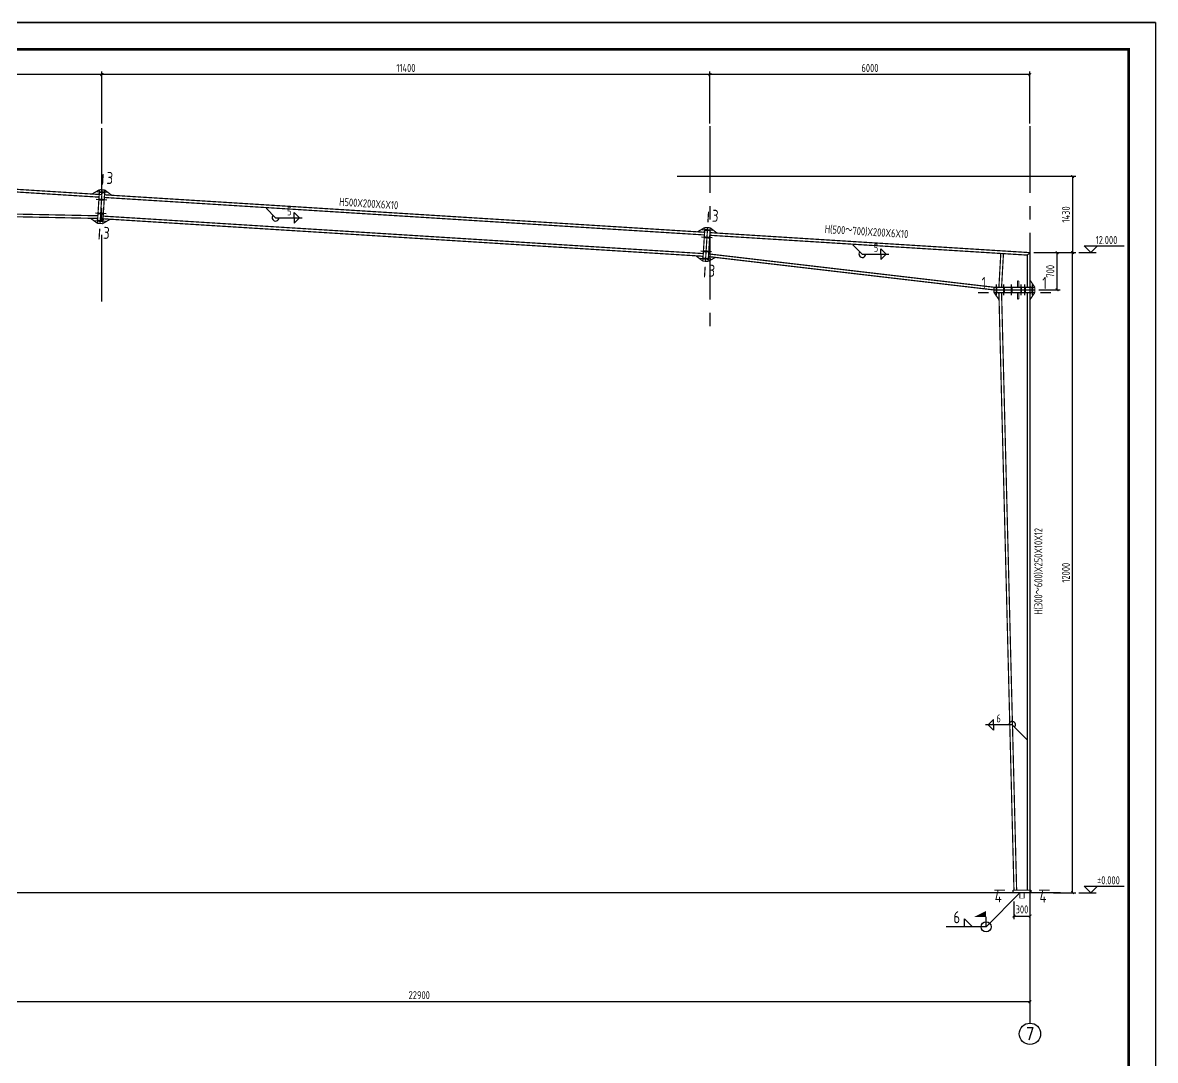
# Model space of a CAD drawing. Header units: millimetres. Extents: x 865490 to 879904, y 39442 to 44891.
# Drawn here: x 877000.4 to 877425.1, y 39655 to 40044 of the extents above; entities that cross this region are included whole.
import ezdxf
from ezdxf.enums import TextEntityAlignment as Align

# ---------------------------------------------------------------- set-up
doc = ezdxf.new("R2010")
doc.units = ezdxf.units.MM
doc.header["$LTSCALE"] = 1000
doc.header["$MEASUREMENT"] = 0
doc.linetypes.add('CENTER', pattern=[2, 1.25, -0.25, 0.25, -0.25])
doc.linetypes.add('DOTE', pattern=[2.42, 2, -0.2, 0.02, -0.2])
for name, color, linetype in [('10', 7, 'Continuous'), ('114', 2, 'Continuous'), ('116', 1, 'Continuous'), ('14', 2, 'Continuous'), ('1530', 253, 'Continuous'), ('1534', 7, 'Continuous'), ('AXIS', 3, 'Continuous'), ('AXIS_TEXT', 7, 'Continuous'), ('DIM', 7, 'Continuous'), ('DOTE', 1, 'DOTE'), ('M_Prof', 2, 'Continuous'), ('柱子', 8, 'Continuous'), ('标准截面(白色)', 7, 'Continuous'), ('焊缝标注', 3, 'Continuous')]:
    doc.layers.add(name, color=color, linetype=linetype)
doc.styles.add('_TCH_AXIS', font='COMPLEX', dxfattribs={"bigfont": 'GBCBIG'})
doc.styles.add('COMPLEX', font='COMPLEX')
doc.styles.add('GBHZ', font='gbenor.shx', dxfattribs={"width": 0.9, "bigfont": 'gbcbig.shx'})
doc.dimstyles.new('Y50', dxfattribs={"dimscale": 0, "dimtxt": 3, "dimasz": 0.01, "dimexe": 1.2, "dimexo": 1, "dimgap": 1, "dimtad": 1, "dimdec": 0, "dimlfac": 50, "dimzin": 0, "dimdsep": 46, "dimtxsty": 'GBHZ', "dimblk1": 'DX', "dimblk2": 'DX', "dimsah": 1, "dimcen": 0.09, "dimdle": 1, "dimadec": 0, "dimazin": 0, "dimtfac": 1, "dimtdec": 0, "dimtix": 1, "dimtmove": 2, "dimatfit": 3, "dimldrblk": 'DX', "dimfxl": 0, "dimtolj": 1, "dimtzin": 0, "dimarcsym": 0})

# ---------------------------------------------------------------- blocks, each defined once
blk = doc.blocks.new('DX')
at = {"color": 0, "linetype": 'ByBlock', "const_width": 40}
blk.add_lwpolyline([(-54, -51), (46, 49)], dxfattribs=at)
blk = doc.blocks.new('*D665')
at = {"color": 0, "lineweight": -2, "transparency": 16777216}
for p, q in [((877372.11, 39714.49), (877372.11, 39707.83)), ((877378.11, 39714.49), (877378.11, 39707.83)), ((877372.1, 39709.03), (877372.09, 39709.03)), ((877372.11, 39709.03), (877378.11, 39709.03)), ((877378.12, 39709.03), (877378.13, 39709.03))]:
    blk.add_line(p, q, dxfattribs=at)
at = {"layer": 'Defpoints', "color": 0, "transparency": 16777216}
for p in [(877372.11, 39715.49), (877378.11, 39715.49), (877378.11, 39709.03)]:
    blk.add_point(p, dxfattribs=at)
at = {"color": 0, "lineweight": -2, "transparency": 16777216, "xscale": 0.01, "yscale": 0.01, "zscale": 0.01}
blk.add_blockref('DX', (877372.11, 39709.03), dxfattribs=at)
at = {"color": 0, "lineweight": -2, "transparency": 16777216, "xscale": 0.01, "yscale": 0.01, "zscale": 0.01, "rotation": 180}
blk.add_blockref('DX', (877378.11, 39709.03), dxfattribs=at)
at = {"color": 0, "transparency": 16777216, "insert": (877375.11, 39711.53), "char_height": 3, "attachment_point": 5, "style": 'GBHZ'}
blk.add_mtext('\\A1;300', dxfattribs=at)
blk = doc.blocks.new('*D655')
at = {"layer": 'Defpoints', "color": 0, "transparency": 16777216}
for p in [(877382.21, 39957.75), (877394.08, 39957.75), (877385.92, 39717.75)]:
    blk.add_point(p, dxfattribs=at)
at = {"layer": 'dim', "color": 0, "lineweight": -2, "transparency": 16777216}
for p, q in [((877383.21, 39957.75), (877395.28, 39957.75)), ((877394.08, 39717.76), (877394.08, 39957.74)), ((877386.92, 39717.75), (877395.28, 39717.75))]:
    blk.add_line(p, q, dxfattribs=at)
at = {"layer": 'dim', "color": 0, "lineweight": -2, "transparency": 16777216, "xscale": 0.01, "yscale": 0.01, "zscale": 0.01}
for p, rotation in [((877394.08, 39957.75), 90), ((877394.08, 39717.75), 270)]:
    blk.add_blockref('DX', p, dxfattribs=dict(at, rotation=rotation))
at = {"layer": 'dim', "color": 0, "transparency": 16777216, "insert": (877391.58, 39837.75), "char_height": 3, "attachment_point": 5, "rotation": 90, "style": 'GBHZ'}
blk.add_mtext('\\A1;12000', dxfattribs=at)
blk = doc.blocks.new('*D656')
at = {"layer": 'Defpoints', "color": 0, "transparency": 16777216}
for p in [(877244.82, 39986.35), (877382.21, 39957.75), (877394.08, 39957.75)]:
    blk.add_point(p, dxfattribs=at)
at = {"layer": 'dim', "color": 0, "lineweight": -2, "transparency": 16777216}
for p, q in [((877245.82, 39986.35), (877395.28, 39986.35)), ((877394.08, 39986.34), (877394.08, 39957.76)), ((877383.21, 39957.75), (877395.28, 39957.75))]:
    blk.add_line(p, q, dxfattribs=at)
at = {"layer": 'dim', "color": 0, "lineweight": -2, "transparency": 16777216, "xscale": 0.01, "yscale": 0.01, "zscale": 0.01}
for p, rotation in [((877394.08, 39986.35), 90), ((877394.08, 39957.75), 270)]:
    blk.add_blockref('DX', p, dxfattribs=dict(at, rotation=rotation))
at = {"layer": 'dim', "color": 0, "transparency": 16777216, "insert": (877391.58, 39972.05), "char_height": 3, "attachment_point": 5, "rotation": 90, "style": 'GBHZ'}
blk.add_mtext('\\A1;1430', dxfattribs=at)
blk = doc.blocks.new('*D660')
at = {"layer": 'Defpoints', "color": 0, "transparency": 16777216}
for p in [(877258.11, 40024.47), (877258.11, 40005.16), (877378.11, 40005.16)]:
    blk.add_point(p, dxfattribs=at)
at = {"layer": 'dim', "color": 0, "lineweight": -2, "transparency": 16777216}
for p, q in [((877258.11, 40006.16), (877258.11, 40025.67)), ((877378.11, 40006.16), (877378.11, 40025.67)), ((877378.1, 40024.47), (877258.12, 40024.47))]:
    blk.add_line(p, q, dxfattribs=at)
at = {"layer": 'dim', "color": 0, "lineweight": -2, "transparency": 16777216, "xscale": 0.01, "yscale": 0.01, "zscale": 0.01, "rotation": 180}
blk.add_blockref('DX', (877258.11, 40024.47), dxfattribs=at)
at = {"layer": 'dim', "color": 0, "lineweight": -2, "transparency": 16777216, "xscale": 0.01, "yscale": 0.01, "zscale": 0.01}
blk.add_blockref('DX', (877378.11, 40024.47), dxfattribs=at)
at = {"layer": 'dim', "color": 0, "transparency": 16777216, "insert": (877318.11, 40026.97), "char_height": 3, "attachment_point": 5, "style": 'GBHZ'}
blk.add_mtext('\\A1;6000', dxfattribs=at)
blk = doc.blocks.new('*D661')
at = {"layer": 'Defpoints', "color": 0, "transparency": 16777216}
for p in [(877030.11, 40024.47), (877030.11, 40005.16), (877258.11, 40005.16)]:
    blk.add_point(p, dxfattribs=at)
at = {"layer": 'dim', "color": 0, "lineweight": -2, "transparency": 16777216}
for p, q in [((877030.11, 40006.16), (877030.11, 40025.67)), ((877258.11, 40006.16), (877258.11, 40025.67)), ((877258.1, 40024.47), (877030.12, 40024.47))]:
    blk.add_line(p, q, dxfattribs=at)
at = {"layer": 'dim', "color": 0, "lineweight": -2, "transparency": 16777216, "xscale": 0.01, "yscale": 0.01, "zscale": 0.01, "rotation": 180}
blk.add_blockref('DX', (877030.11, 40024.47), dxfattribs=at)
at = {"layer": 'dim', "color": 0, "lineweight": -2, "transparency": 16777216, "xscale": 0.01, "yscale": 0.01, "zscale": 0.01}
blk.add_blockref('DX', (877258.11, 40024.47), dxfattribs=at)
at = {"layer": 'dim', "color": 0, "transparency": 16777216, "insert": (877144.11, 40026.97), "char_height": 3, "attachment_point": 5, "style": 'GBHZ'}
blk.add_mtext('\\A1;11400', dxfattribs=at)
blk = doc.blocks.new('*D662')
at = {"layer": 'Defpoints', "color": 0, "transparency": 16777216}
for p in [(876920.11, 40024.47), (876920.11, 40005.16), (877030.11, 40005.16)]:
    blk.add_point(p, dxfattribs=at)
at = {"layer": 'dim', "color": 0, "lineweight": -2, "transparency": 16777216}
for p, q in [((876920.11, 40006.16), (876920.11, 40025.67)), ((877030.11, 40006.16), (877030.11, 40025.67)), ((877030.1, 40024.47), (876920.12, 40024.47))]:
    blk.add_line(p, q, dxfattribs=at)
at = {"layer": 'dim', "color": 0, "lineweight": -2, "transparency": 16777216, "xscale": 0.01, "yscale": 0.01, "zscale": 0.01, "rotation": 180}
blk.add_blockref('DX', (876920.11, 40024.47), dxfattribs=at)
at = {"layer": 'dim', "color": 0, "lineweight": -2, "transparency": 16777216, "xscale": 0.01, "yscale": 0.01, "zscale": 0.01}
blk.add_blockref('DX', (877030.11, 40024.47), dxfattribs=at)
at = {"layer": 'dim', "color": 0, "transparency": 16777216, "insert": (876975.11, 40026.97), "char_height": 3, "attachment_point": 5, "style": 'GBHZ'}
blk.add_mtext('\\A1;5500', dxfattribs=at)
blk = doc.blocks.new('*D664')
at = {"layer": 'Defpoints', "color": 0, "transparency": 16777216}
for p in [(877378.59, 39957.75), (877380.43, 39943.76), (877388.24, 39943.76)]:
    blk.add_point(p, dxfattribs=at)
at = {"layer": 'dim', "color": 0, "lineweight": -2, "transparency": 16777216}
for p, q in [((877379.59, 39957.75), (877389.44, 39957.75)), ((877388.24, 39957.74), (877388.24, 39943.77)), ((877381.43, 39943.76), (877389.44, 39943.76))]:
    blk.add_line(p, q, dxfattribs=at)
at = {"layer": 'dim', "color": 0, "lineweight": -2, "transparency": 16777216, "xscale": 0.01, "yscale": 0.01, "zscale": 0.01}
for p, rotation in [((877388.24, 39957.75), 90), ((877388.24, 39943.76), 270)]:
    blk.add_blockref('DX', p, dxfattribs=dict(at, rotation=rotation))
at = {"layer": 'dim', "color": 0, "transparency": 16777216, "insert": (877385.74, 39950.75), "char_height": 3, "attachment_point": 5, "rotation": 90, "style": 'GBHZ'}
blk.add_mtext('\\A1;700', dxfattribs=at)
blk = doc.blocks.new('*D666')
at = {"layer": 'Defpoints', "color": 0, "transparency": 16777216}
for p in [(876920.11, 39700.89), (877378.11, 39700.89), (876920.11, 39676.89)]:
    blk.add_point(p, dxfattribs=at)
at = {"layer": 'dim', "color": 0, "lineweight": -2, "transparency": 16777216}
for p, q in [((876920.11, 39699.89), (876920.11, 39675.69)), ((877378.11, 39699.89), (877378.11, 39675.69)), ((877378.1, 39676.89), (876920.12, 39676.89))]:
    blk.add_line(p, q, dxfattribs=at)
at = {"layer": 'dim', "color": 0, "lineweight": -2, "transparency": 16777216, "xscale": 0.01, "yscale": 0.01, "zscale": 0.01, "rotation": 180}
blk.add_blockref('DX', (876920.11, 39676.89), dxfattribs=at)
at = {"layer": 'dim', "color": 0, "lineweight": -2, "transparency": 16777216, "xscale": 0.01, "yscale": 0.01, "zscale": 0.01}
blk.add_blockref('DX', (877378.11, 39676.89), dxfattribs=at)
at = {"layer": 'dim', "color": 0, "transparency": 16777216, "insert": (877149.11, 39679.39), "char_height": 3, "attachment_point": 5, "style": 'GBHZ'}
blk.add_mtext('\\A1;22900', dxfattribs=at)
blk = doc.blocks.new('_AXISO')
blk.add_circle((0, 0), 0.5)
at = {"layer": 'AXIS_TEXT', "style": 'COMPLEX', "width": 1.041667}
blk.add_attdef('A', text='', height=0.56, dxfattribs=at).set_placement((-0.25, -0.28), (0.25, -0.28), align=Align.FIT)

msp = doc.modelspace()

# ---------------------------------------------------------------- linework, layer by layer
at = {"color": 0}
for p, q in [((877425.123, 40043.955), (876373.873, 40043.955)), ((876373.873, 40043.955), (877425.123, 40043.955)), ((877425.123, 40043.955), (877425.123, 39449.955))]:
    msp.add_line(p, q, dxfattribs=at)
at = {"color": 0, "const_width": 1}
msp.add_lwpolyline([(877415.123, 39459.955), (876398.873, 39459.955), (876398.873, 40033.955), (877415.123, 40033.955)], close=True, dxfattribs=at)
at = {"layer": '10', "const_width": 0.45}
for points in [[(877030.598, 39987.265), (877030.349, 39983.273)], [(877257.6, 39973.09), (877257.351, 39969.098)], [(877029.064, 39962.693), (877029.313, 39966.685)], [(877256.066, 39948.518), (877256.315, 39952.51)], [(877358.661, 39942.759), (877362.661, 39942.759)], [(877385.949, 39942.759), (877381.949, 39942.759)], [(877364.712, 39718.749), (877368.712, 39718.749)], [(877385.512, 39718.749), (877381.512, 39718.749)]]:
    msp.add_lwpolyline(points, dxfattribs=at)
at = {"layer": '114'}
for p, q in [((877032.164, 39980.254), (877028.172, 39980.503)), ((877031.99, 39977.459), (877027.998, 39977.709)), ((877031.491, 39969.475), (877027.499, 39969.724)), ((877031.666, 39972.27), (877027.674, 39972.519)), ((877259.166, 39966.079), (877255.174, 39966.328)), ((877258.992, 39963.284), (877255, 39963.533)), ((877258.668, 39958.095), (877254.676, 39958.344)), ((877258.493, 39955.3), (877254.501, 39955.549)), ((877365.561, 39941.759), (877365.561, 39945.759)), ((877368.361, 39941.759), (877368.361, 39945.759)), ((877371.244, 39941.759), (877371.244, 39945.759)), ((877374.812, 39941.759), (877374.812, 39945.759)), ((877376.212, 39941.759), (877376.212, 39945.759)), ((877379.012, 39941.759), (877379.012, 39945.759))]:
    msp.add_line(p, q, dxfattribs=at)
at = {"layer": '114', "color": 1, "const_width": 0.7}
for points in [[(877030.992, 39977.522), (877028.996, 39977.646)], [(877031.166, 39980.316), (877029.17, 39980.441)], [(877030.493, 39969.537), (877028.497, 39969.662)], [(877030.668, 39972.332), (877028.672, 39972.457)], [(877258.168, 39966.141), (877256.172, 39966.266)], [(877257.994, 39963.347), (877255.998, 39963.471)], [(877257.67, 39958.158), (877255.674, 39958.282)], [(877257.495, 39955.362), (877255.499, 39955.487)], [(877365.561, 39942.759), (877365.561, 39944.759)], [(877368.361, 39942.759), (877368.361, 39944.759)], [(877371.244, 39942.759), (877371.244, 39944.759)], [(877374.812, 39942.759), (877374.812, 39944.759)], [(877376.212, 39942.759), (877376.212, 39944.759)], [(877379.012, 39942.759), (877379.012, 39944.759)]]:
    msp.add_lwpolyline(points, dxfattribs=at)
at = {"layer": '116', "const_width": 0.2}
for points in [[(877374.112, 39717.749), (877374.112, 39715.749)], [(877376.112, 39715.749), (877374.112, 39715.749)], [(877374.412, 39717.749), (877374.412, 39715.749)], [(877375.812, 39717.749), (877375.812, 39715.749)], [(877376.112, 39717.749), (877376.112, 39715.749)]]:
    msp.add_lwpolyline(points, dxfattribs=at)
at = {"layer": '14', "const_width": 0.45}
for points in [[(877029.226, 39981.339), (877026.419, 39979.711)], [(877026.419, 39979.711), (877028.715, 39979.568)], [(877029.226, 39981.339), (877028.44, 39968.744)], [(877028.715, 39979.568), (877029.139, 39979.942)], [(877029.139, 39979.942), (877029.226, 39981.339)], [(877030.224, 39981.277), (877029.226, 39981.339)], [(877030.224, 39981.277), (877029.438, 39968.681)], [(877029.438, 39968.681), (877030.224, 39981.277)], [(877031.222, 39981.215), (877030.224, 39981.277)], [(877030.436, 39968.619), (877031.222, 39981.215)], [(877031.222, 39981.215), (877031.135, 39979.817)], [(877031.135, 39979.817), (877031.51, 39979.393)], [(877033.805, 39979.25), (877031.222, 39981.215)], [(877031.51, 39979.393), (877033.805, 39979.25)], [(877025.854, 39970.616), (877028.441, 39968.764)], [(877028.153, 39970.569), (877025.854, 39970.616)], [(877028.528, 39970.161), (877028.153, 39970.569)], [(877028.441, 39968.764), (877028.528, 39970.161)], [(877030.437, 39968.639), (877033.244, 39970.267)], [(877030.524, 39970.036), (877030.437, 39968.639)], [(877030.949, 39970.411), (877030.524, 39970.036)], [(877033.244, 39970.267), (877030.949, 39970.411)], [(877028.44, 39968.744), (877029.438, 39968.681)], [(877029.438, 39968.681), (877030.436, 39968.619)], [(877256.228, 39967.164), (877253.421, 39965.536)], [(877253.421, 39965.536), (877255.717, 39965.392)], [(877256.228, 39967.164), (877255.442, 39954.568)], [(877255.717, 39965.392), (877256.141, 39965.767)], [(877256.141, 39965.767), (877256.228, 39967.164)], [(877257.226, 39967.102), (877256.228, 39967.164)], [(877257.226, 39967.102), (877256.44, 39954.506)], [(877256.44, 39954.506), (877257.226, 39967.102)], [(877258.224, 39967.039), (877257.226, 39967.102)], [(877257.438, 39954.444), (877258.224, 39967.039)], [(877258.224, 39967.039), (877258.137, 39965.642)], [(877258.137, 39965.642), (877258.511, 39965.218)], [(877260.807, 39965.075), (877258.224, 39967.039)], [(877258.511, 39965.218), (877260.807, 39965.075)], [(877252.86, 39956.553), (877255.443, 39954.588)], [(877255.156, 39956.41), (877252.86, 39956.553)], [(877255.53, 39955.986), (877255.156, 39956.41)], [(877367.176, 39957.43), (877366.461, 39944.759)], [(877368.172, 39957.368), (877367.176, 39957.43)], [(877367.461, 39944.759), (877368.172, 39957.368)], [(877378.112, 39957.749), (877377.112, 39956.81)], [(877377.112, 39956.81), (877377.112, 39944.759)], [(877378.112, 39944.759), (877378.112, 39957.749)], [(877255.442, 39954.568), (877256.44, 39954.506)], [(877255.443, 39954.588), (877255.53, 39955.986)], [(877256.44, 39954.506), (877257.438, 39954.444)], [(877257.439, 39954.464), (877260.236, 39955.977)], [(877257.526, 39955.861), (877257.439, 39954.464)], [(877257.949, 39956.218), (877257.526, 39955.861)], [(877260.236, 39955.977), (877257.949, 39956.218)], [(877379.949, 39944.759), (877364.661, 39944.759)], [(877364.661, 39944.759), (877364.661, 39943.759)], [(877379.949, 39943.759), (877364.661, 39943.759)], [(877364.661, 39943.759), (877364.661, 39942.759)], [(877364.661, 39943.759), (877379.949, 39943.759)], [(877366.461, 39944.759), (877367.461, 39944.759)], [(877373.912, 39947.159), (877373.412, 39947.159)], [(877373.412, 39947.159), (877373.412, 39944.759)], [(877373.412, 39944.759), (877373.912, 39944.759)], [(877373.912, 39944.759), (877373.912, 39947.159)], [(877377.112, 39944.759), (877378.112, 39944.759)], [(877379.912, 39944.759), (877378.112, 39947.459)], [(877378.112, 39947.459), (877378.112, 39945.159)], [(877378.112, 39945.159), (877378.512, 39944.759)], [(877378.512, 39944.759), (877379.912, 39944.759)], [(877379.949, 39943.759), (877379.949, 39944.759)], [(877379.949, 39942.759), (877379.949, 39943.759)], [(877364.661, 39942.759), (877379.949, 39942.759)], [(877364.661, 39942.759), (877366.528, 39940.06)], [(877366.061, 39942.759), (877364.661, 39942.759)], [(877366.471, 39942.359), (877366.061, 39942.759)], [(877366.528, 39940.06), (877366.471, 39942.359)], [(877373.412, 39940.359), (877373.412, 39942.759)], [(877373.412, 39942.759), (877373.912, 39942.759)], [(877373.912, 39940.359), (877373.412, 39940.359)], [(877373.912, 39942.759), (877373.912, 39940.359)], [(877378.112, 39940.059), (877379.912, 39942.759)], [(877378.512, 39942.759), (877378.112, 39942.359)], [(877378.112, 39942.359), (877378.112, 39940.059)], [(877379.912, 39942.759), (877378.512, 39942.759)], [(877378.512, 39718.749), (877371.712, 39718.749)], [(877371.712, 39718.749), (877371.712, 39717.749)], [(877378.512, 39717.749), (877378.512, 39718.749)], [(877371.712, 39717.749), (877378.512, 39717.749)]]:
    msp.add_lwpolyline(points, dxfattribs=at)
at = {"layer": '1530'}
for p, q in [((877396.481, 39957.749), (877402.952, 39957.749)), ((877396.481, 39717.749), (877402.952, 39717.749))]:
    msp.add_line(p, q, dxfattribs=at)
at = {"layer": '1534'}
for points in [[(877403.452, 39960.249), (877400.952, 39957.749), (877398.452, 39960.249), (877413.386, 39960.249)], [(877403.452, 39720.249), (877400.952, 39717.749), (877398.452, 39720.249), (877413.386, 39720.249)]]:
    msp.add_lwpolyline(points, dxfattribs=at)
at = {"layer": 'AXIS', "color": 0}
msp.add_line((877378.112, 39700.89), (877378.112, 39668.89), dxfattribs=at)
at = {"layer": 'DOTE', "linetype": 'CENTER', "ltscale": 0.02}
for p, q in [((877030.112, 39939.37), (877030.112, 40005.161)), ((877258.112, 40005.161), (877258.112, 39927.816)), ((877378.112, 40005.161), (877378.112, 39700.89))]:
    msp.add_line(p, q, dxfattribs=at)
at = {"layer": 'M_Prof'}
msp.add_line((877389.55, 39717.749), (876426.893, 39717.749), dxfattribs=at)
at = {"layer": '柱子', "const_width": 0.45}
for points in [[(877030.112, 39979.48), (876917.112, 39986.537)], [(877029.052, 39978.545), (876918.112, 39985.472)], [(877256.054, 39964.369), (877031.048, 39978.42)], [(877256.116, 39965.368), (877031.11, 39979.418)], [(877028.616, 39971.559), (876932.583, 39973.541)], [(877028.553, 39970.56), (876932.583, 39972.541)], [(877255.555, 39956.385), (877030.549, 39970.436)], [(877255.617, 39957.383), (877030.612, 39971.434)], [(877378.112, 39957.749), (877258.112, 39965.243)], [(877377.112, 39956.81), (877258.05, 39964.245)], [(877364.661, 39944.759), (877257.614, 39957.259)], [(877364.661, 39943.753), (877257.551, 39956.26)], [(877372.112, 39718.749), (877366.461, 39942.759)], [(877367.461, 39942.759), (877366.461, 39942.759)], [(877373.113, 39718.749), (877367.461, 39942.759)], [(877377.112, 39718.749), (877377.112, 39942.759)], [(877378.112, 39942.759), (877377.112, 39942.759)], [(877378.112, 39718.749), (877378.112, 39942.759)]]:
    msp.add_lwpolyline(points, dxfattribs=at)
at = {"layer": '焊缝标注'}
for p, q in [((877091.732, 39974.359), (877095.257, 39970.813)), ((877095.257, 39970.813), (877105.257, 39970.813)), ((877102.257, 39972.813), (877104.257, 39970.813)), ((877102.257, 39970.813), (877102.257, 39972.813)), ((877102.257, 39968.813), (877104.257, 39970.813)), ((877102.257, 39970.813), (877102.257, 39968.813)), ((877311.711, 39960.69), (877315.237, 39957.145)), ((877315.237, 39957.145), (877325.237, 39957.145)), ((877322.237, 39959.145), (877324.237, 39957.145)), ((877322.237, 39957.145), (877322.237, 39959.145)), ((877322.237, 39955.145), (877324.237, 39957.145)), ((877322.237, 39957.145), (877322.237, 39955.145)), ((877364.453, 39782.711), (877362.453, 39780.711)), ((877364.453, 39780.711), (877364.453, 39782.711)), ((877371.453, 39780.711), (877361.453, 39780.711)), ((877364.453, 39778.711), (877362.453, 39780.711)), ((877364.453, 39780.711), (877364.453, 39778.711)), ((877377.112, 39775.057), (877371.453, 39780.711)), ((877374.362, 39717.749), (877361.67, 39704.986)), ((877353.607, 39707.986), (877356.607, 39704.986)), ((877353.607, 39704.986), (877353.607, 39707.986)), ((877361.67, 39704.986), (877361.67, 39708.736)), ((877361.67, 39704.986), (877346.67, 39704.986))]:
    msp.add_line(p, q, dxfattribs=at)
msp.add_circle((877361.67, 39704.986), 1.875, dxfattribs=at)
for centre, start, end in [((877095.257, 39970.813), 134.84025, 0), ((877315.237, 39957.145), 134.84025, 0), ((877371.453, 39780.711), 315.02281, 180)]:
    msp.add_arc(centre, 1.25, start, end, dxfattribs=at)
for points in [[(877091.732, 39974.359), (877092.33, 39973.544), (877092.543, 39973.755)], [(877311.711, 39960.69), (877312.31, 39959.876), (877312.523, 39960.087)], [(877377.112, 39775.057), (877376.299, 39775.657), (877376.511, 39775.87)], [(877361.67, 39708.736), (877357.17, 39708.736), (877361.67, 39710.986)]]:
    msp.add_solid(points, dxfattribs=at)

# ---------------------------------------------------------------- block references
at = {"layer": 'AXIS', "color": 0}
ref = msp.add_blockref('_AXISO', (877378.112, 39664.89), dxfattribs=dict(at, xscale=8, yscale=8, zscale=8))
ref.add_attrib('A', '7', dxfattribs={"layer": 'AXIS_TEXT', "color": 0, "height": 4.659, "style": '_TCH_AXIS'}).set_placement((877376.559, 39662.561), (877379.665, 39662.561), align=Align.FIT)

# ---------------------------------------------------------------- texts
at = {"layer": '10', "style": 'GBHZ', "width": 0.9}
for rotation, p in [(356.42661, (877031.779, 39983.539)), (356.42667, (877258.781, 39969.364)), (356.42661, (877030.494, 39962.959)), (356.42655, (877257.496, 39948.784))]:
    msp.add_text('3', height=4.5, rotation=rotation, dxfattribs=at).set_placement(p)
for s, p in [('1', (877359.941, 39944.114)), ('1', (877382.725, 39944.114)), ('4', (877364.912, 39714.104)), ('4', (877381.712, 39714.104))]:
    msp.add_text(s, height=4.5, dxfattribs=at).set_placement(p)
at = {"layer": '1534', "style": 'GBHZ', "width": 0.9}
for s, p in [('12.000', (877402.748, 39960.949)), ('%%P0.000', (877403.266, 39720.949))]:
    msp.add_text(s, height=3, dxfattribs=at).set_placement(p)
at = {"layer": '标准截面(白色)', "style": 'GBHZ', "width": 0.9}
for s, rotation, p in [('H500X200X6X10', 356.42497, (877119.023, 39975.331)), ('H(500～700)X200X6X10', 356.42497, (877301.115, 39965.108)), ('H(300～600)X250X10X12', 90, (877382.758, 39822.011))]:
    msp.add_text(s, height=3, rotation=rotation, dxfattribs=at).set_placement(p)
at = {"layer": '焊缝标注', "style": 'GBHZ', "width": 0.9}
for s, height, p in [('5', 3, (877099.557, 39971.713)), ('5', 3, (877319.537, 39958.045)), ('6', 3, (877365.498, 39781.611)), ('6', 4.5, (877349.407, 39706.336))]:
    msp.add_text(s, height=height, dxfattribs=at).set_placement(p)

# ---------------------------------------------------------------- dimensions: what is measured, and where the dimension line sits
dim = msp.add_linear_dim(base=(877378.112, 39709.029), p1=(877372.112, 39715.487), p2=(877378.112, 39715.487), angle=180, dimstyle='Y50', override={"dimscale": 1})
dim.commit()
dim.dimension.update_dxf_attribs({"geometry": '*D665', "text_midpoint": (877375.112, 39711.529)})
at = {"layer": 'dim'}
for base, p1, p2, angle, picture, middle in [((876920.112, 40024.473), (877030.112, 40005.161), (876920.112, 40005.161), 180, '*D662', (876975.112, 40026.973)), ((877030.112, 40024.473), (877258.112, 40005.161), (877030.112, 40005.161), 180, '*D661', (877144.112, 40026.973)), ((877258.112, 40024.473), (877378.112, 40005.161), (877258.112, 40005.161), 180, '*D660', (877318.112, 40026.973)), ((877394.081, 39957.749), (877244.825, 39986.349), (877382.208, 39957.749), 90, '*D656', (877391.581, 39972.049)), ((877388.2368, 39943.7588), (877378.5942, 39957.7493), (877380.431, 39943.7588), 90, '*D664', (877385.7368, 39950.7541)), ((877394.081, 39957.749), (877385.921, 39717.749), (877382.208, 39957.749), 270, '*D655', (877391.581, 39837.749)), ((876920.112, 39676.89), (877378.112, 39700.89), (876920.112, 39700.89), 180, '*D666', (877149.112, 39679.39))]:
    dim = msp.add_linear_dim(base=base, p1=p1, p2=p2, angle=angle, dimstyle='Y50', override={"dimscale": 1}, dxfattribs=at)
    dim.commit()
    dim.dimension.update_dxf_attribs({"geometry": picture, "text_midpoint": middle})

doc.saveas('drawing.dxf')
